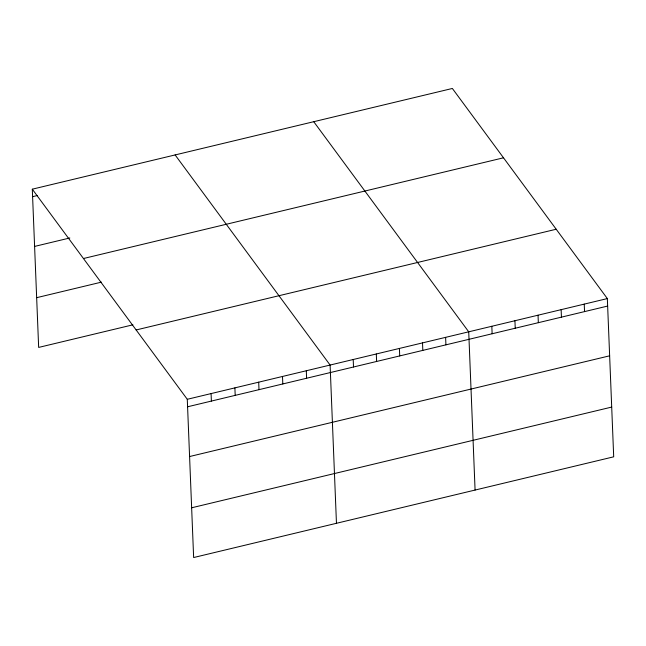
<?xml version="1.0" encoding="UTF-8"?>
<svg xmlns="http://www.w3.org/2000/svg" width="646" height="646" viewBox="0 0 646 646"><rect width="100%" height="100%" fill="white"/><g stroke="black" fill="none" stroke-linecap="round" stroke-linejoin="round"><path stroke-width="0.97" d="M32.3 189.181L452.362 88.462L607.345 298.581L613.7 456.819L193.639 557.538L187.283 399.293L32.3 189.181L38.655 347.419L132.915 324.817M32.599 196.667L37.363 195.528M34.601 246.417L69.825 237.97M83.447 258.521L503.509 157.802M36.66 297.677L101.406 282.149M136.136 329.961L556.198 229.241M187.283 399.293L607.345 298.581M187.582 406.786L607.644 306.067M189.585 456.536L609.646 355.817M191.644 507.788L611.705 407.077M313.738 121.698L468.721 331.818L475.076 490.056M175.123 154.935L330.106 365.055L336.461 523.292M584.242 304.121L584.541 311.606M561.14 309.66L561.439 317.146M538.037 315.2L538.336 322.685M514.935 320.739L515.233 328.225M491.824 326.278L492.131 333.764M445.619 337.357L445.926 344.843M422.516 342.897L422.815 350.382M399.414 348.436L399.712 355.922M376.311 353.976L376.61 361.461M353.209 359.515L353.507 367.001M306.301 370.756L306.6 378.249M282.496 376.465L282.803 383.958M258.699 382.174L258.998 389.667M234.894 387.883L235.192 395.368M211.089 393.592L211.387 401.077"/></g></svg>
